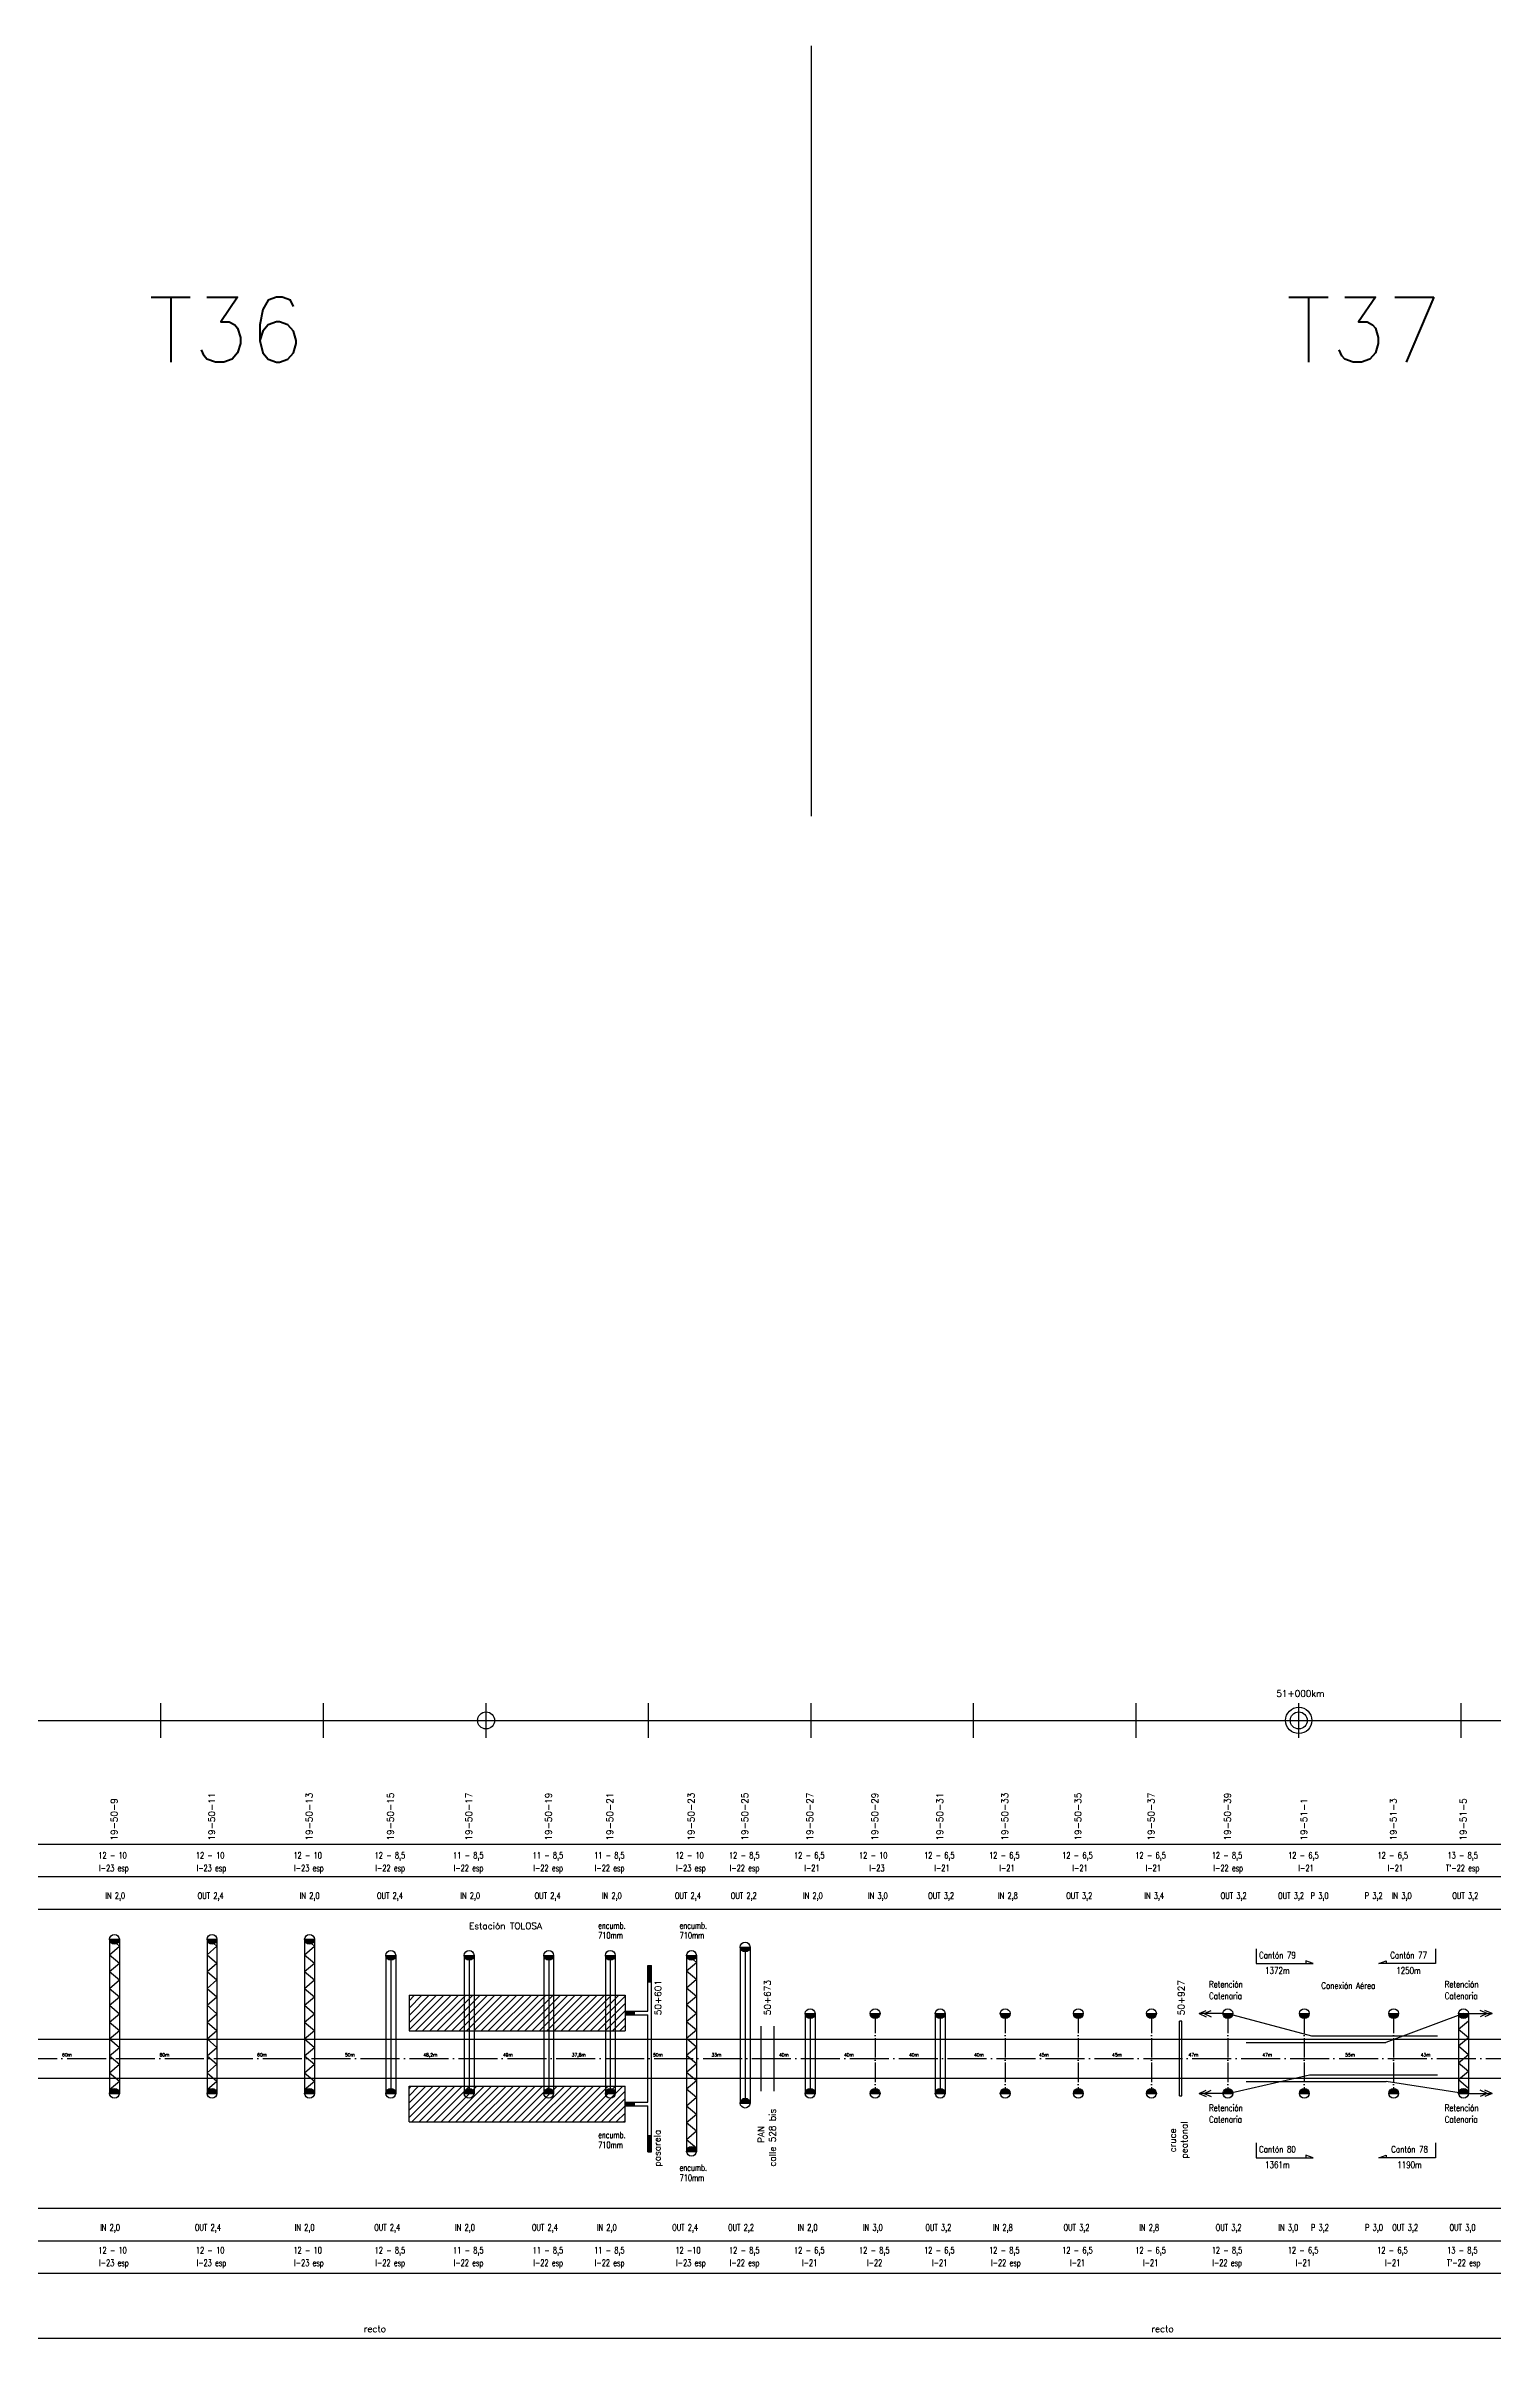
# Model space of a CAD drawing. Header units: millimetres. Extents: x 63 to 27368, y 135 to 1565.
# Drawn here: x 24797 to 25688, y 155 to 1565 of the extents above; entities that cross this region are included whole.
import ezdxf

# ---------------------------------------------------------------- set-up
doc = ezdxf.new("R2010")
doc.units = ezdxf.units.MM
doc.linetypes.add('ACAD_ISO04W100', pattern=[30, 24, -3, 0, -3])
for name, color, linetype in [('catenaria via ascendente', 7, 'Continuous'), ('catenaria vía descendente', 7, 'Continuous'), ('Eje de entrevías', 1, 'Continuous'), ('longitud vano', 7, 'Continuous'), ('Nº de poste', 6, 'Continuous'), ('progresivas', 4, 'Continuous'), ('TEXTOS', 3, 'Continuous')]:
    doc.layers.add(name, color=color, linetype=linetype)
doc.styles.add('STYLE1', font='romans.shx')
pattern_1 = [(45, (3033.7907, 0), (-2.24506403, 2.24506403), [])]

msp = doc.modelspace()

# ---------------------------------------------------------------- hatches: boundary and pattern name
for points in [[(24842.6, 400.4), (24836.6, 400.4, 1)], [(24902.6, 400.4), (24896.6, 400.4, 1)], [(24962.6, 400.4), (24956.6, 400.4, 1)], [(25230.6, 395.6), (25224.6, 395.6, 1)], [(25012.6, 390.5), (25006.6, 390.5, 1)], [(25060.8, 390.5), (25054.8, 390.5, 1)], [(25109.8, 390.5), (25103.8, 390.5, 1)], [(25147.6, 390.5), (25141.6, 390.5, 1)], [(25197.6, 390.5), (25191.6, 390.5, 1)], [(25270.6, 354.7), (25264.6, 354.7, 1)], [(25310.6, 354.7), (25304.6, 354.7, 1)], [(25350.6, 354.7), (25344.6, 354.7, 1)], [(25390.6, 354.7), (25384.6, 354.7, 1)], [(25435.6, 354.7), (25429.6, 354.7, 1)], [(25480.6, 354.7), (25474.6, 354.7, 1)], [(25527.6, 354.7), (25521.6, 354.7, 1)], [(25574.6, 354.7), (25568.6, 354.7, 1)], [(25629.6, 354.7), (25623.6, 354.7, 1)], [(25672.6, 354.7), (25666.6, 354.7, 1)], [(24842.6, 305.6), (24836.6, 305.6, -1)], [(24902.6, 305.6), (24896.6, 305.6, -1)], [(24962.6, 305.6), (24956.6, 305.6, -1)], [(25012.6, 305.6), (25006.6, 305.6, -1)], [(25060.8, 305.6), (25054.8, 305.6, -1)], [(25109.8, 305.6), (25103.8, 305.6, -1)], [(25147.6, 305.6), (25141.6, 305.6, -1)], [(25230.6, 299.6), (25224.6, 299.6, -1)], [(25270.6, 305.6), (25264.6, 305.6, -1)], [(25310.6, 305.6), (25304.6, 305.6, -1)], [(25350.6, 305.6), (25344.6, 305.6, -1)], [(25390.6, 305.6), (25384.6, 305.6, -1)], [(25435.6, 305.6), (25429.6, 305.6, -1)], [(25480.6, 305.6), (25474.6, 305.6, -1)], [(25527.6, 305.6), (25521.6, 305.6, -1)], [(25574.6, 305.6), (25568.6, 305.6, -1)], [(25629.6, 305.6), (25623.6, 305.6, -1)], [(25672.6, 305.6), (25666.6, 305.6, -1)], [(25197.6, 269.9), (25191.6, 269.9, -1)]]:
    msp.add_hatch(color=256).paths.add_polyline_path(points)
h = msp.add_hatch()
h.set_pattern_fill('ANSI31', color=8, style=0)
h.set_pattern_definition(pattern_1)
h.paths.add_polyline_path([(25020.8, 366), (25020.8, 344), (25153.8, 344), (25153.8, 366)])
h = msp.add_hatch()
h.set_pattern_fill('ANSI31', color=8, style=0)
h.set_pattern_definition(pattern_1)
h.paths.add_polyline_path([(25020.8, 310), (25020.8, 288), (25153.8, 288), (25153.8, 310)])

# ---------------------------------------------------------------- linework, layer by layer
for p, q in [((25268.2, 1565.1), (25268.2, 1091.2)), ((24868.2, 524.4), (24868.2, 545.6)), ((24968.2, 524.4), (24968.2, 545.6)), ((25068.2, 524.4), (25068.2, 545.6)), ((25168.2, 524.4), (25168.2, 545.6)), ((25268.2, 524.4), (25268.2, 545.6)), ((25368.2, 524.4), (25368.2, 545.6)), ((25468.2, 524.4), (25468.2, 545.6)), ((25568.2, 524.4), (25568.2, 545.6)), ((25668.2, 524.4), (25668.2, 545.6)), ((68.2, 535), (27368.2, 535)), ((68.2, 459), (27368.2, 459)), ((68.2, 439), (27368.2, 439)), ((68.2, 419), (27368.2, 419)), ((24836.6, 400.4), (24842.6, 400.4)), ((24836.6, 400.4), (24836.6, 305.6)), ((24836.6, 390.9), (24842.6, 396.1)), ((24840.8, 397.7), (24842.6, 396.1)), ((24842.6, 400.4), (24842.6, 305.6)), ((24896.6, 400.4), (24902.6, 400.4)), ((24896.6, 400.4), (24896.6, 305.6)), ((24896.6, 390.9), (24902.6, 396.1)), ((24900.8, 397.7), (24902.6, 396.1)), ((24902.6, 400.4), (24902.6, 305.6)), ((24956.6, 400.4), (24962.6, 400.4)), ((24956.6, 400.4), (24956.6, 305.6)), ((24956.6, 390.9), (24962.6, 396.1)), ((24960.8, 397.7), (24962.6, 396.1)), ((24962.6, 400.4), (24962.6, 305.6)), ((25224.6, 395.6), (25230.6, 395.6)), ((25224.6, 395.6), (25224.6, 299.6)), ((25230.6, 395.6), (25230.6, 299.6)), ((24836.6, 390.9), (24842.6, 385.7)), ((24836.6, 380.5), (24842.6, 385.7)), ((24896.6, 390.9), (24902.6, 385.7)), ((24896.6, 380.5), (24902.6, 385.7)), ((24956.6, 390.9), (24962.6, 385.7)), ((24956.6, 380.5), (24962.6, 385.7)), ((25006.6, 390.5), (25012.6, 390.5)), ((25006.6, 390.5), (25006.6, 305.6)), ((25009.6, 390.5), (25009.6, 305.6)), ((25012.6, 390.5), (25012.6, 305.6)), ((25054.8, 390.5), (25060.8, 390.5)), ((25054.8, 390.5), (25054.8, 305.6)), ((25057.8, 390.5), (25057.8, 305.6)), ((25060.8, 390.5), (25060.8, 305.6)), ((25103.8, 390.5), (25109.8, 390.5)), ((25103.8, 390.5), (25103.8, 305.6)), ((25106.8, 390.5), (25106.8, 305.6)), ((25109.8, 390.5), (25109.8, 305.6)), ((25141.6, 390.5), (25147.6, 390.5)), ((25141.6, 390.5), (25141.6, 305.6)), ((25144.6, 390.5), (25144.6, 305.6)), ((25147.6, 390.5), (25147.6, 305.6)), ((25167.7, 356.2), (25167.7, 384.3)), ((25167.7, 384.3), (25170, 384.3)), ((25167.7, 383.8), (25170, 383.8)), ((25167.7, 383.3), (25170, 383.3)), ((25167.7, 382.8), (25170, 382.8)), ((25167.7, 382.3), (25170, 382.3)), ((25167.7, 381.8), (25170, 381.8)), ((25167.7, 381.3), (25170, 381.3)), ((25167.7, 380.8), (25170, 380.8)), ((25170, 269.7), (25170, 384.3)), ((25191.6, 390.5), (25197.6, 390.5)), ((25191.6, 390.5), (25191.6, 269.9)), ((25191.6, 381), (25197.6, 386.1)), ((25191.6, 381), (25197.6, 375.8)), ((25195.8, 387.7), (25197.6, 386.1)), ((25197.6, 390.5), (25197.6, 269.9)), ((25227.6, 392.6), (25227.6, 299.6)), ((25542.1, 394.6), (25542.1, 385.4)), ((25542.1, 385.4), (25577.1, 385.4)), ((25577.1, 385.4), (25572.6, 387.1)), ((25572.6, 387.1), (25572.6, 385.4)), ((25617.4, 385.4), (25621.9, 387.1)), ((25652.4, 385.4), (25617.4, 385.4)), ((25621.9, 387.1), (25621.9, 385.4)), ((25652.4, 394.6), (25652.4, 385.4)), ((24836.6, 380.5), (24842.6, 375.4)), ((24836.6, 370.2), (24842.6, 375.4)), ((24836.6, 370.2), (24842.6, 365)), ((24896.6, 380.5), (24902.6, 375.4)), ((24896.6, 370.2), (24902.6, 375.4)), ((24896.6, 370.2), (24902.6, 365)), ((24956.6, 380.5), (24962.6, 375.4)), ((24956.6, 370.2), (24962.6, 375.4)), ((24956.6, 370.2), (24962.6, 365)), ((25167.7, 380.3), (25170, 380.3)), ((25167.7, 379.8), (25170, 379.8)), ((25167.7, 379.3), (25170, 379.3)), ((25167.7, 378.8), (25170, 378.8)), ((25167.7, 378.3), (25170, 378.3)), ((25167.7, 377.8), (25170, 377.8)), ((25167.7, 377.3), (25170, 377.3)), ((25167.7, 376.8), (25170, 376.8)), ((25167.7, 376.3), (25170, 376.3)), ((25167.7, 375.8), (25170, 375.8)), ((25167.7, 375.3), (25170, 375.3)), ((25167.7, 374.8), (25170, 374.8)), ((25167.7, 374.3), (25170, 374.3)), ((25191.6, 370.6), (25197.6, 375.8)), ((25191.6, 370.6), (25197.6, 365.4)), ((24836.6, 359.8), (24842.6, 365)), ((24836.6, 359.8), (24842.6, 354.6)), ((24836.6, 349.4), (24842.6, 354.6)), ((24896.6, 359.8), (24902.6, 365)), ((24896.6, 359.8), (24902.6, 354.6)), ((24896.6, 349.4), (24902.6, 354.6)), ((24956.6, 359.8), (24962.6, 365)), ((24956.6, 359.8), (24962.6, 354.6)), ((24956.6, 349.4), (24962.6, 354.6)), ((25020.8, 366), (25020.8, 344)), ((25020.8, 366), (25153.8, 366)), ((25153.8, 366), (25153.8, 344)), ((25153.8, 356.2), (25167.7, 356.2)), ((25153.8, 356.2), (25153.8, 353.9)), ((25153.8, 353.9), (25167.7, 353.9)), ((25154.3, 356.2), (25154.3, 353.9)), ((25154.8, 356.2), (25154.8, 353.9)), ((25155.3, 356.2), (25155.3, 353.9)), ((25155.8, 356.2), (25155.8, 353.9)), ((25156.3, 356.2), (25156.3, 353.9)), ((25156.8, 356.2), (25156.8, 353.9)), ((25157.3, 356.2), (25157.3, 353.9)), ((25157.8, 356.2), (25157.8, 353.9)), ((25158.3, 356.2), (25158.3, 353.9)), ((25158.8, 356.2), (25158.8, 353.9)), ((25159.3, 356.2), (25159.3, 353.9)), ((25167.7, 300.2), (25167.7, 353.9)), ((25191.6, 360.2), (25197.6, 365.4)), ((25191.6, 360.2), (25197.6, 355)), ((25191.6, 349.9), (25197.6, 355)), ((25264.6, 354.7), (25270.6, 354.7)), ((25264.6, 354.7), (25264.6, 305.6)), ((25267.6, 354.7), (25267.6, 305.6)), ((25270.6, 354.7), (25270.6, 305.6)), ((25304.6, 354.7), (25310.6, 354.7)), ((25344.6, 354.7), (25350.6, 354.7)), ((25344.6, 354.7), (25344.6, 305.6)), ((25347.6, 354.7), (25347.6, 305.6)), ((25350.6, 354.7), (25350.6, 305.6)), ((25384.6, 354.7), (25390.6, 354.7)), ((25429.6, 354.7), (25435.6, 354.7)), ((25474.6, 354.7), (25480.6, 354.7)), ((25507, 354.7), (25511.3, 356.6)), ((25521.6, 354.7), (25507, 354.7)), ((25507, 354.7), (25511.3, 352.7)), ((25510, 354.7), (25514.3, 356.6)), ((25510, 354.7), (25514.3, 352.7)), ((25521.6, 354.7), (25527.6, 354.7)), ((25568.6, 354.7), (25574.6, 354.7)), ((25623.6, 354.7), (25629.6, 354.7)), ((25666.6, 354.7), (25672.6, 354.7)), ((25666.6, 354.7), (25666.6, 305.6)), ((25672.6, 354.7), (25687.2, 354.7)), ((25672.6, 354.7), (25672.6, 305.6)), ((25684.2, 354.7), (25679.8, 356.6)), ((25684.2, 354.7), (25679.8, 352.7)), ((25687.2, 354.7), (25682.8, 356.6)), ((25687.2, 354.7), (25682.8, 352.7)), ((24836.6, 349.4), (24842.6, 344.3)), ((24836.6, 339.1), (24842.6, 344.3)), ((24836.6, 339.1), (24842.6, 333.9)), ((24896.6, 349.4), (24902.6, 344.3)), ((24896.6, 339.1), (24902.6, 344.3)), ((24896.6, 339.1), (24902.6, 333.9)), ((24956.6, 349.4), (24962.6, 344.3)), ((24956.6, 339.1), (24962.6, 344.3)), ((24956.6, 339.1), (24962.6, 333.9)), ((25020.8, 344), (25153.8, 344)), ((25191.6, 349.9), (25197.6, 344.7)), ((25191.6, 339.5), (25197.6, 344.7)), ((25191.6, 339.5), (25197.6, 334.3)), ((25237.3, 347), (25237.3, 307)), ((25245.3, 347), (25245.3, 307)), ((25494.8, 304.1), (25494.8, 350)), ((25496.3, 350), (25494.8, 350)), ((25496.3, 304.1), (25496.3, 350)), ((25666.6, 345.2), (25672.6, 350.3)), ((25666.6, 345.2), (25672.6, 340)), ((25666.6, 334.8), (25672.6, 340)), ((24836.6, 328.7), (24842.6, 333.9)), ((24836.6, 328.7), (24842.6, 323.5)), ((24896.6, 328.7), (24902.6, 333.9)), ((24896.6, 328.7), (24902.6, 323.5)), ((24956.6, 328.7), (24962.6, 333.9)), ((24956.6, 328.7), (24962.6, 323.5)), ((25191.6, 329.1), (25197.6, 334.3)), ((25191.6, 329.1), (25197.6, 323.9)), ((25237.3, 327), (25245.3, 327)), ((25666.6, 334.8), (25672.6, 329.6)), ((25666.6, 324.4), (25672.6, 329.6)), ((25666.6, 324.4), (25672.6, 319.2)), ((24836.6, 318.3), (24842.6, 323.5)), ((24836.6, 318.3), (24842.6, 313.2)), ((24836.6, 308), (24842.6, 313.2)), ((24896.6, 318.3), (24902.6, 323.5)), ((24896.6, 318.3), (24902.6, 313.2)), ((24896.6, 308), (24902.6, 313.2)), ((24956.6, 318.3), (24962.6, 323.5)), ((24956.6, 318.3), (24962.6, 313.2)), ((24956.6, 308), (24962.6, 313.2)), ((25191.6, 318.7), (25197.6, 323.9)), ((25191.6, 318.7), (25197.6, 313.6)), ((25191.6, 308.4), (25197.6, 313.6)), ((25666.6, 314.1), (25672.6, 319.2)), ((25666.6, 314.1), (25672.6, 308.9)), ((24836.6, 305.6), (24842.6, 305.6)), ((24896.6, 305.6), (24902.6, 305.6)), ((24956.6, 305.6), (24962.6, 305.6)), ((25006.6, 305.6), (25012.6, 305.6)), ((25020.8, 288), (25020.8, 310)), ((25020.8, 310), (25153.8, 310)), ((25054.8, 305.6), (25060.8, 305.6)), ((25103.8, 305.6), (25109.8, 305.6)), ((25141.6, 305.6), (25147.6, 305.6)), ((25153.8, 288), (25153.8, 310)), ((25153.8, 300.2), (25167.7, 300.2)), ((25153.8, 300.2), (25153.8, 297.9)), ((25153.8, 297.9), (25167.7, 297.9)), ((25154.3, 300.2), (25154.3, 297.9)), ((25154.8, 300.2), (25154.8, 297.9)), ((25155.3, 300.2), (25155.3, 297.9)), ((25155.8, 300.2), (25155.8, 297.9)), ((25156.3, 300.2), (25156.3, 297.9)), ((25156.8, 300.2), (25156.8, 297.9)), ((25157.3, 300.2), (25157.3, 297.9)), ((25157.8, 300.2), (25157.8, 297.9)), ((25158.3, 300.2), (25158.3, 297.9)), ((25158.8, 300.2), (25158.8, 297.9)), ((25159.3, 300.2), (25159.3, 297.9)), ((25167.7, 269.7), (25167.7, 297.9)), ((25191.6, 308.4), (25197.6, 303.2)), ((25191.6, 298), (25197.6, 303.2)), ((25191.6, 298), (25197.6, 292.8)), ((25224.6, 299.6), (25230.6, 299.6)), ((25264.6, 305.6), (25270.6, 305.6)), ((25304.6, 305.6), (25310.6, 305.6)), ((25344.6, 305.6), (25350.6, 305.6)), ((25384.6, 305.6), (25390.6, 305.6)), ((25429.6, 305.6), (25435.6, 305.6)), ((25474.6, 305.6), (25480.6, 305.6)), ((25494.8, 304.1), (25496.3, 304.1)), ((25507, 305.6), (25511.3, 307.6)), ((25521.6, 305.6), (25507, 305.6)), ((25507, 305.6), (25511.3, 303.7)), ((25510, 305.6), (25514.3, 307.6)), ((25510, 305.6), (25514.3, 303.7)), ((25521.6, 305.6), (25527.6, 305.6)), ((25568.6, 305.6), (25574.6, 305.6)), ((25623.6, 305.6), (25629.6, 305.6)), ((25666.6, 305.6), (25672.6, 305.6)), ((25672.6, 305.6), (25687.2, 305.6)), ((25684.2, 305.6), (25679.8, 307.6)), ((25684.2, 305.6), (25679.8, 303.7)), ((25687.2, 305.6), (25682.8, 307.6)), ((25687.2, 305.6), (25682.8, 303.7)), ((25020.8, 288), (25153.8, 288)), ((25191.6, 287.6), (25197.6, 292.8)), ((25191.6, 287.6), (25197.6, 282.5)), ((25191.6, 277.3), (25197.6, 282.5)), ((25167.7, 279.7), (25170, 279.7)), ((25167.7, 279.2), (25170, 279.2)), ((25167.7, 278.7), (25170, 278.7)), ((25167.7, 278.2), (25170, 278.2)), ((25167.7, 277.7), (25170, 277.7)), ((25167.7, 277.2), (25170, 277.2)), ((25167.7, 276.7), (25170, 276.7)), ((25167.7, 276.2), (25170, 276.2)), ((25167.7, 275.7), (25170, 275.7)), ((25167.7, 275.2), (25170, 275.2)), ((25167.7, 274.7), (25170, 274.7)), ((25167.7, 274.2), (25170, 274.2)), ((25167.7, 273.7), (25170, 273.7)), ((25167.7, 273.2), (25170, 273.2)), ((25167.7, 272.7), (25170, 272.7)), ((25167.7, 272.2), (25170, 272.2)), ((25167.7, 271.7), (25170, 271.7)), ((25167.7, 271.2), (25170, 271.2)), ((25167.7, 270.7), (25170, 270.7)), ((25167.7, 270.2), (25170, 270.2)), ((25167.7, 269.7), (25170, 269.7)), ((25191.6, 277.3), (25197.6, 272.1)), ((25191.6, 269.9), (25197.6, 269.9)), ((25542.1, 275.1), (25542.1, 266)), ((25652.4, 275.1), (25652.4, 266)), ((25542.1, 266), (25577.1, 266)), ((25577.1, 266), (25572.6, 267.7)), ((25572.6, 267.7), (25572.6, 266)), ((25617.4, 266), (25621.9, 267.7)), ((25652.4, 266), (25617.4, 266)), ((25621.9, 267.7), (25621.9, 266)), ((68.2, 235), (27368.2, 235)), ((68.2, 215), (27368.2, 215)), ((68.2, 195), (27368.2, 195)), ((23583.7, 155), (26801.7, 155))]:
    msp.add_line(p, q)
at = {"linetype": 'ACAD_ISO04W100', "ltscale": 0.5}
for p, q in [((25307.6, 354.7), (25307.6, 305.6)), ((25387.6, 354.7), (25387.6, 305.6)), ((25432.6, 354.7), (25432.6, 305.6)), ((25477.6, 354.7), (25477.6, 305.6)), ((25524.6, 354.7), (25524.6, 305.6)), ((25571.6, 354.7), (25571.6, 305.6)), ((25626.6, 354.7), (25626.6, 305.6))]:
    msp.add_line(p, q, dxfattribs=at)
for centre, radius in [((25068.2, 535), 5.24), ((25568.2, 535), 8.09), ((25568.2, 535), 5.24), ((24839.6, 400.4), 3), ((24899.6, 400.4), 3), ((24959.6, 400.4), 3), ((25227.6, 395.6), 3), ((25009.6, 390.5), 3), ((25057.8, 390.5), 3), ((25106.8, 390.5), 3), ((25144.6, 390.5), 3), ((25194.6, 390.5), 3), ((25267.6, 354.7), 3), ((25307.6, 354.7), 3), ((25347.6, 354.7), 3), ((25387.6, 354.7), 3), ((25432.6, 354.7), 3), ((25477.6, 354.7), 3), ((25524.6, 354.7), 3), ((25571.6, 354.7), 3), ((25626.6, 354.7), 3), ((25669.6, 354.7), 3), ((24839.6, 305.6), 3), ((24899.6, 305.6), 3), ((24959.6, 305.6), 3), ((25009.6, 305.6), 3), ((25057.8, 305.6), 3), ((25106.8, 305.6), 3), ((25144.6, 305.6), 3), ((25227.6, 299.6), 3), ((25267.6, 305.6), 3), ((25307.6, 305.6), 3), ((25347.6, 305.6), 3), ((25387.6, 305.6), 3), ((25432.6, 305.6), 3), ((25477.6, 305.6), 3), ((25524.6, 305.6), 3), ((25571.6, 305.6), 3), ((25626.6, 305.6), 3), ((25669.6, 305.6), 3), ((25194.6, 269.9), 3)]:
    msp.add_circle(centre, radius)
at = {"layer": 'catenaria via ascendente', "color": 6}
for p, q in [((25524.6, 354.7), (25576.1, 341)), ((25669.6, 354.7), (25621.7, 337)), ((25576.1, 341), (25653.5, 341)), ((25535.8, 337), (25621.7, 337)), ((25524.6, 305.6), (25574.9, 317)), ((25535.8, 313), (25622, 313)), ((25574.9, 317), (25653.5, 317)), ((25669.6, 305.6), (25622, 313))]:
    msp.add_line(p, q, dxfattribs=at)
at = {"layer": 'catenaria via ascendente'}
for p, q in [((68.2, 339), (26678.8, 339)), ((68.2, 315), (26678.8, 315))]:
    msp.add_line(p, q, dxfattribs=at)
at = {"layer": 'catenaria vía descendente'}
msp.add_line((17302.1, 315), (26678.8, 315), dxfattribs=at)
at = {"layer": 'Eje de entrevías', "linetype": 'ACAD_ISO04W100'}
msp.add_line((68.2, 327), (27368.2, 327), dxfattribs=at)

# ---------------------------------------------------------------- texts
at = {"color": 3, "linetype": 'Continuous', "style": 'STYLE1'}
for s, p in [('T36', (24860.5, 1370.5)), ('T37', (25560.5, 1370.5))]:
    msp.add_text(s, height=40, dxfattribs=at).set_placement(p)
at = {"linetype": 'Continuous', "style": 'STYLE1', "width": 0.8}
for s, p in [('Cantón 79', (25543.8, 388.6)), ('1372m', (25547.5, 379.2)), ('Cantón 77', (25624.5, 388.6)), ('1250m', (25628.2, 379.2)), ('Catenaria', (25513, 363.6)), ('Retención', (25513, 370.7)), ('Conexión Aérea', (25582.1, 369.9)), ('Catenaria', (25658, 363.6)), ('Retención', (25658, 370.7)), ('Retención', (25513, 294.7)), ('Retención', (25658, 294.7)), ('Catenaria', (25513, 287.6)), ('Catenaria', (25658, 287.6)), ('Cantón 80', (25543.8, 269.2)), ('Cantón 78', (25625.1, 269.2)), ('1361m', (25547.5, 259.7)), ('1190m', (25628.8, 259.7))]:
    msp.add_text(s, height=4, dxfattribs=at).set_placement(p)
at = {"layer": 'longitud vano', "linetype": 'Continuous', "style": 'STYLE1'}
for s, p in [('60m', (24807.3, 328.3)), ('60m', (24867.3, 328.3)), ('60m', (24927.3, 328.3)), ('50m', (24981.4, 328.3)), ('48,2m', (25029.6, 328.3)), ('49m', (25078.6, 328.3)), ('37,8m', (25120.9, 328.3)), ('50m', (25170.9, 328.3)), ('33m', (25206.9, 328.3)), ('40m', (25248.4, 328.3)), ('40m', (25288.4, 328.3)), ('40m', (25328.4, 328.3)), ('40m', (25368.4, 328.3)), ('45m', (25408.4, 328.3)), ('45m', (25453.4, 328.3)), ('47m', (25500.4, 328.3)), ('47m', (25545.8, 328.3)), ('55m', (25596.8, 328.3)), ('43m', (25643.2, 328.3))]:
    msp.add_text(s, height=2, dxfattribs=at).set_placement(p)
at = {"layer": 'Nº de poste', "linetype": 'Continuous', "style": 'STYLE1'}
for s, p in [('19-50-9', (24841.4, 461.1)), ('19-50-11', (24901.4, 461.1)), ('19-50-13', (24961.4, 461.1)), ('19-50-15', (25011.4, 461.1)), ('19-50-17', (25059.6, 461.1)), ('19-50-19', (25108.6, 461.1)), ('19-50-21', (25146.4, 461.1)), ('19-50-23', (25196.4, 461.1)), ('19-50-25', (25229.4, 461.1)), ('19-50-27', (25269.4, 461.1)), ('19-50-29', (25309.4, 461.1)), ('19-50-31', (25349.4, 461.1)), ('19-50-33', (25389.4, 461.1)), ('19-50-35', (25434.4, 461.1)), ('19-50-37', (25479.4, 461.1)), ('19-50-39', (25526.4, 461.1)), ('19-51-1', (25573.4, 461.1)), ('19-51-3', (25628.4, 461.1)), ('19-51-5', (25671.4, 461.1))]:
    msp.add_text(s, height=4, rotation=90, dxfattribs=at).set_placement(p)
at = {"layer": 'progresivas', "linetype": 'Continuous', "style": 'STYLE1'}
msp.add_text('51+000km', height=4, dxfattribs=at).set_placement((25554.4, 549.6))
for s, p in [('50+601', (25176, 353.7)), ('50+673', (25243.3, 353.7)), ('50+927', (25497.9, 353.7))]:
    msp.add_text(s, height=4, rotation=90, dxfattribs=at).set_placement(p)
at = {"layer": 'TEXTOS', "linetype": 'Continuous', "style": 'STYLE1', "width": 0.7}
for s, p in [('12 - 10', (24829.7, 450)), ('12 - 10', (24889.7, 450)), ('12 - 10', (24949.7, 450)), ('12 - 8,5', (24999.7, 450)), ('11 - 8,5', (25047.9, 450)), ('11 - 8,5', (25096.9, 450)), ('11 - 8,5', (25134.7, 450)), ('12 - 10', (25184.7, 450)), ('12 - 8,5', (25217.7, 450)), ('12 - 6,5', (25257.7, 450)), ('12 - 10', (25297.7, 450)), ('12 - 6,5', (25337.7, 450)), ('12 - 6,5', (25377.7, 450)), ('12 - 6,5', (25422.7, 450)), ('12 - 6,5', (25467.7, 450)), ('12 - 8,5', (25514.7, 450)), ('12 - 6,5', (25561.7, 450)), ('12 - 6,5', (25616.7, 450)), ('13 - 8,5', (25659.7, 450)), ('I-23 esp', (24830.1, 442.2)), ('I-23 esp', (24890.1, 442.2)), ('I-23 esp', (24950.1, 442.2)), ('I-22 esp', (25000.1, 442.2)), ('I-22 esp', (25048.3, 442.2)), ('I-22 esp', (25097.3, 442.2)), ('I-22 esp', (25135.1, 442.2)), ('I-23 esp', (25185.1, 442.2)), ('I-22 esp', (25218.1, 442.2)), ('I-21', (25264, 442.2)), ('I-23', (25304, 442.2)), ('I-21', (25344, 442.2)), ('I-21', (25384, 442.2)), ('I-21', (25429, 442.2)), ('I-21', (25474, 442.2)), ('I-22 esp', (25515.7, 442.2)), ('I-21', (25568, 442.2)), ('I-21', (25623, 442.2)), ("T'-22 esp", (25658.8, 442.2)), ('IN 2,0', (24834, 425.2)), ('OUT 2,4', (24890.8, 425.2)), ('IN 2,0', (24953.6, 425.2)), ('OUT 2,4', (25001.1, 425.2)), ('IN 2,0', (25052.4, 425.2)), ('OUT 2,4', (25098.1, 425.2)), ('IN 2,0', (25139.5, 425.2)), ('OUT 2,4', (25184.4, 425.2)), ('OUT 2,2', (25218.8, 425.2)), ('IN 2,0', (25263.2, 425.2)), ('IN 3,0', (25303.2, 425.2)), ('OUT 3,2', (25340.2, 425.2)), ('IN 2,8', (25383.2, 425.2)), ('OUT 3,2', (25425.2, 425.2)), ('IN 3,4', (25473.2, 425.2)), ('OUT 3,2', (25520.2, 425.2)), ('OUT 3,2', (25555.5, 425.2)), ('P 3,0', (25575.5, 425.2)), ('P 3,2', (25608.8, 425.2)), ('IN 3,0', (25625.5, 425.2)), ('OUT 3,2', (25662.7, 425.2)), ('encumb.', (25137.2, 406.9)), ('encumb.', (25187.3, 406.9)), ('710mm', (25137.2, 400.8)), ('710mm', (25187.3, 400.8)), ('encumb.', (25137.2, 278)), ('710mm', (25137.2, 271.9)), ('encumb.', (25187.3, 257.9)), ('710mm', (25187.3, 251.7)), ('IN 2,0', (24830.8, 221.1)), ('OUT 2,4', (24889.1, 221.1)), ('IN 2,0', (24950.5, 221.1)), ('OUT 2,4', (24999.4, 221.1)), ('IN 2,0', (25049.2, 221.1)), ('OUT 2,4', (25096.4, 221.1)), ('IN 2,0', (25136.4, 221.1)), ('OUT 2,4', (25182.7, 221.1)), ('OUT 2,2', (25217.1, 221.1)), ('IN 2,0', (25260, 221.1)), ('IN 3,0', (25300.1, 221.1)), ('OUT 3,2', (25338.5, 221.1)), ('IN 2,8', (25380.1, 221.1)), ('OUT 3,2', (25423.5, 221.1)), ('IN 2,8', (25470.1, 221.1)), ('OUT 3,2', (25517.1, 221.1)), ('IN 3,0', (25555.7, 221.1)), ('P 3,2', (25575.7, 221.1)), ('P 3,0', (25609, 221.1)), ('OUT 3,2', (25625.7, 221.1)), ('OUT 3,0', (25661, 221.1)), ('12 - 10', (24829.7, 207.1)), ('I-23 esp', (24830.1, 199.4)), ('12 - 10', (24889.7, 207.1)), ('I-23 esp', (24890.1, 199.4)), ('12 - 10', (24949.7, 207.1)), ('I-23 esp', (24950.1, 199.4)), ('12 - 8,5', (24999.7, 207.1)), ('I-22 esp', (25000.1, 199.4)), ('11 - 8,5', (25047.9, 207.1)), ('I-22 esp', (25048.3, 199.4)), ('11 - 8,5', (25096.9, 207.1)), ('I-22 esp', (25097.3, 199.4)), ('11 - 8,5', (25134.7, 207.1)), ('I-22 esp', (25135.1, 199.4)), ('12 -10', (25184.7, 207.1)), ('I-23 esp', (25185.1, 199.4)), ('12 - 8,5', (25217.7, 207.1)), ('I-22 esp', (25218.1, 199.4)), ('12 - 6,5', (25257.7, 207.1)), ('I-21', (25262.6, 199.4)), ('12 - 8,5', (25297.7, 207.1)), ('I-22', (25302.6, 199.4)), ('12 - 6,5', (25337.7, 207.1)), ('I-21', (25342.6, 199.4)), ('12 - 8,5', (25377.7, 207.1)), ('I-22 esp', (25378.9, 199.4)), ('12 - 6,5', (25422.7, 207.1)), ('I-21', (25427.4, 199.4)), ('12 - 6,5', (25467.7, 207.1)), ('I-21', (25472.4, 199.4)), ('12 - 8,5', (25514.7, 207.1)), ('I-22 esp', (25515, 199.4)), ('12 - 6,5', (25561.5, 207.1)), ('I-21', (25566.3, 199.4)), ('12 - 6,5', (25616.5, 207.1)), ('I-21', (25621.3, 199.4)), ("T'-22 esp", (25659.4, 199.4)), ('13 - 8,5', (25659.5, 207.1))]:
    msp.add_text(s, height=4, dxfattribs=at).set_placement(p)
at = {"layer": 'TEXTOS', "linetype": 'Continuous', "style": 'STYLE1'}
for s, p in [('Estación TOLOSA', (25057.7, 406.6)), ('recto', (24993, 158.8)), ('recto', (25477.6, 158.8))]:
    msp.add_text(s, height=4, dxfattribs=at).set_placement(p)
for s, p in [('pasarela', (25175.5, 260.6)), ('PAN', (25239.4, 275.1)), ('calle 528 bis', (25246.4, 260.6)), ('cruce', (25492.6, 269.3)), ('peatonal', (25499.7, 265.5))]:
    msp.add_text(s, height=4, rotation=90, dxfattribs=at).set_placement(p)

doc.saveas('drawing.dxf')
